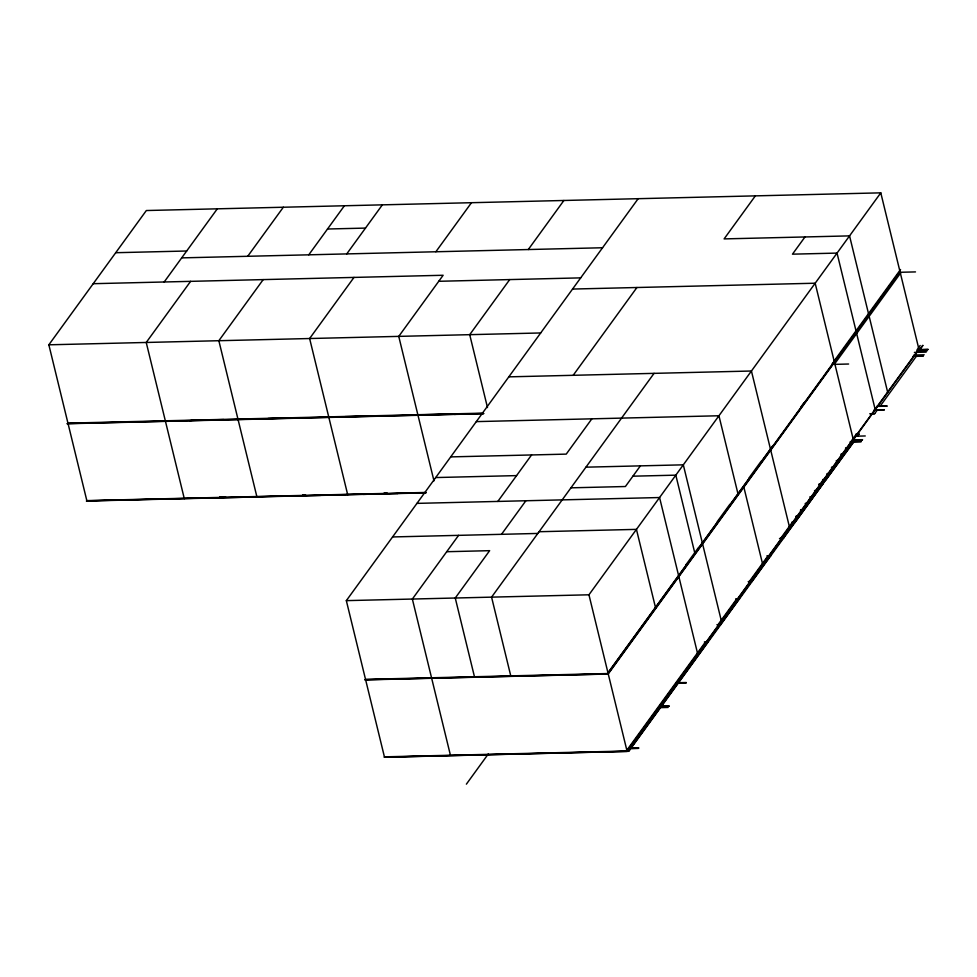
<?xml version="1.0" encoding="UTF-8"?>
<svg xmlns="http://www.w3.org/2000/svg" width="977" height="977" viewBox="0 0 977 977"><rect width="100%" height="100%" fill="white"/><g stroke="black" fill="none" stroke-linecap="round" stroke-linejoin="round"><path stroke-width="1.47" d="M86.929 501.018L48.85 344.808L146.342 210.531L880.79 192.848L918.881 349.058L627.026 751.008L384.413 756.845L346.334 600.635L638.176 198.685M164.185 281.987L217.309 208.822M190.6 281.352L146.232 342.463L184.311 498.673M247.706 256.292L283.33 207.234M263.216 279.593L218.848 340.704L256.927 496.927M308.769 254.826L344.392 205.768M189.892 420.769L224.307 419.951M346.737 253.91L382.361 204.852M353.992 277.407L309.624 338.518L347.702 494.741M209.225 498.075L243.639 497.244M266.904 418.925L301.319 418.095M435.864 251.761L471.476 202.703M286.249 496.218L320.664 495.388M343.928 417.069L378.343 416.239M528.288 249.538L563.9 200.48M509.713 279.581L469.717 334.671L487.486 407.568M363.273 494.362L397.688 493.532M420.953 415.213L455.367 414.382M573.181 375.302L636.931 287.507M458.592 535.347L412.355 599.048L450.434 755.258M497.818 501.433L531.573 454.952M501.506 534.321L525.882 500.749M591.854 418.828L566.233 454.122L450.702 456.894M755.355 195.864L724.116 238.901L849.55 235.884L887.629 392.095M654.053 373.361L491.578 597.142L510.763 675.876M804.987 236.959L792.481 254.167L837.045 253.092L875.136 409.314M640.399 465.858L625.402 486.522L570.934 487.828M627.026 751.008L588.948 594.798L880.79 192.848M466.383 784.152L488.402 753.817M686.025 564.682L698.555 547.438M717.338 521.559L729.856 504.315M748.638 478.449L761.156 461.205M835.677 358.84L900.55 269.493M607.144 673.886L686.318 564.84M699.092 547.254L717.619 521.73M730.393 504.132L748.919 478.62M761.694 461.022L772.941 445.536M801.055 406.823L803.949 402.829M832.062 364.103L835.897 358.84M686.77 564.657L607.34 674.045L364.824 679.894M699.288 547.413L718.071 521.547M730.588 504.303L749.371 478.437M761.901 461.193L773.393 445.353M773.711 444.926L782.369 432.994M782.992 432.127L791.651 420.208M792.286 419.341L800.945 407.409M801.25 406.982L804.401 402.646M804.718 402.219L813.377 390.287M814 389.42L822.671 377.501M823.293 376.633L831.952 364.702M832.27 364.274L836.214 358.828M899.988 271.582L608.146 673.532L365.532 679.369M900.244 271.765L608.231 673.947L365.276 679.711M916.988 349.888L920.175 345.492M627.075 749.896L705.321 642.145M718.083 624.559L736.621 599.035M749.396 581.437L767.922 555.925M780.696 538.327L791.944 522.842L794.399 522.78L783.151 538.266L780.367 538.339M820.057 484.116L822.952 480.134L825.406 480.073L822.512 484.067L818.824 484.152M851.065 441.409L856.389 434.081M792.396 522.658L820.253 484.287M823.403 479.951L851.26 441.58M919.137 349.241L627.112 751.423L384.608 757.26M922.642 345.431L919.504 349.742L928.028 349.534M707.495 641.926L720.012 624.682M738.795 598.816L751.313 581.571M770.096 555.693L782.614 538.449M922.972 345.418L919.894 349.644L928.15 349.363M628.602 751.13L707.775 642.084M720.55 624.498L739.076 598.974M858.844 434.02L857.427 435.986L855.632 436.023L851.26 441.934L861.116 441.702M660.513 707.629L628.797 751.301L384.169 757.187M661.441 706.334L708.227 641.901L704.38 641.999M795.168 522.17L803.827 510.238M804.45 509.371L813.12 497.452M813.743 496.585L822.402 484.653M826.176 479.463L834.834 467.531M835.469 466.664L844.128 454.745M844.751 453.878L853.409 441.946M857.623 436.145L859.174 434.02L856.182 434.081M853.874 441.873L825.712 480.11M631.789 748.077L631.411 748.59L638.408 748.419M679.259 682.691L678.881 683.204L685.878 683.045M877.383 409.937L874.623 413.735L870.08 413.845M880.021 406.322L916.365 356.251M327.527 229.009L365.483 228.093M115.713 252.713L186.692 251.004M181.685 257.879L602.553 247.755M93.218 283.696L443.118 275.27L398.75 336.381L433.983 480.892M438.746 281.291L580.68 277.871M915.498 271.911L901.16 272.253L834.285 364.372L848.61 364.018M572.559 289.058L815.172 283.22L853.263 439.43M48.85 344.808L540.684 332.962M916.805 351.073L927.088 350.828M914.399 352.404L926.147 352.123M913.922 355.042L924.205 354.798M912.982 356.336L923.265 356.092L916.304 356.336M508.809 376.853L751.435 371.016L789.514 527.226M68.28 423.139L482.43 413.161M190.991 420.366L223.77 419.573M268.016 418.51L300.782 417.716M345.028 416.654L377.806 415.872M422.052 414.798L454.83 414.016M67.474 423.554L483.774 413.527M67.022 423.737L190.71 420.757M223.489 419.963L267.735 418.901M300.501 418.107L344.747 417.045M377.525 416.251L421.771 415.188M454.549 414.407L483.542 413.698M880.143 406.151L887.043 405.98M876.638 406.395L886.921 406.151M874 410.022L884.283 409.778M877.261 410.108L884.161 409.949M476.324 421.612L718.938 415.762L738.136 494.509M870.165 413.76L874.684 413.65M855.84 436.194L865.268 435.962M853.141 439.906L862.581 439.674M852.762 440.419L862.202 440.187M852.652 441.689L861.262 441.482M849.978 442.031L850.955 442.007M846.778 447.759L845.496 448.211L846.461 448.187M841.282 454L842.259 453.975M841.002 454.39L841.979 454.366M836.52 460.57L837.497 460.546M836.202 460.997L837.179 460.985M585.944 467.177L683.314 464.832L721.392 621.042M831.72 467.177L832.697 467.165M831.439 467.568L832.416 467.543M435.693 477.558L516.577 475.604M632.901 476.19L675.815 475.152L695.013 553.898M828.203 473.344L826.921 473.796L827.898 473.772M822.744 479.536L823.721 479.524M822.866 479.963L825.858 479.89L822.719 484.226L819.715 484.299M219.642 496.927L225.602 496.792M302.626 494.936L305.606 494.863M384.12 492.97L387.1 492.897M87.161 500.615L426.167 492.445M86.819 500.847L209.847 497.891M243.273 497.085L286.872 496.035M320.297 495.229L363.884 494.179M397.321 493.373L425.874 492.689M86.367 501.03L425.85 492.86M822.866 484.006L794.704 522.817M818.97 484.739L819.947 484.714M814.794 490.491L815.771 490.466M814.476 490.918L815.453 490.894M416.947 503.375L659.573 497.537L697.651 653.747M810.275 496.707L811.252 496.682M809.994 497.098L810.971 497.073M805.512 503.277L806.489 503.253M805.195 503.705L806.172 503.692M800.713 509.884L801.677 509.872M800.432 510.275L801.396 510.25M796.218 516.076L797.195 516.051M795.913 516.503L796.878 516.479M791.736 522.255L792.713 522.231M791.858 522.671L794.851 522.597L783.359 538.437L779.499 538.522M539.072 531.72L636.442 529.375L655.64 608.121M392.583 536.947L537.814 533.442M783.664 538.009L770.523 556.108M446.721 551.712L489.636 550.674L455.258 598.009L474.456 676.743M766.982 555.779L770.829 555.681L752.058 581.547L748.199 581.645M767.592 555.925L770.377 555.864L751.85 581.388L749.066 581.449M752.363 581.12L739.223 599.219M346.334 600.635L588.948 594.798M735.681 598.889L739.528 598.791L720.745 624.657L716.898 624.755M721.063 624.23L707.91 642.341M678.612 682.703L686.257 682.52M679.1 682.911L686.098 682.74M661.514 706.249L669.16 706.066M661.124 706.347L669.098 706.151M660.183 707.641L668.158 707.446M631.069 748.174L638.775 747.906M631.569 748.37L638.555 748.211M743.753 486.754L762.646 564.23"/></g></svg>
